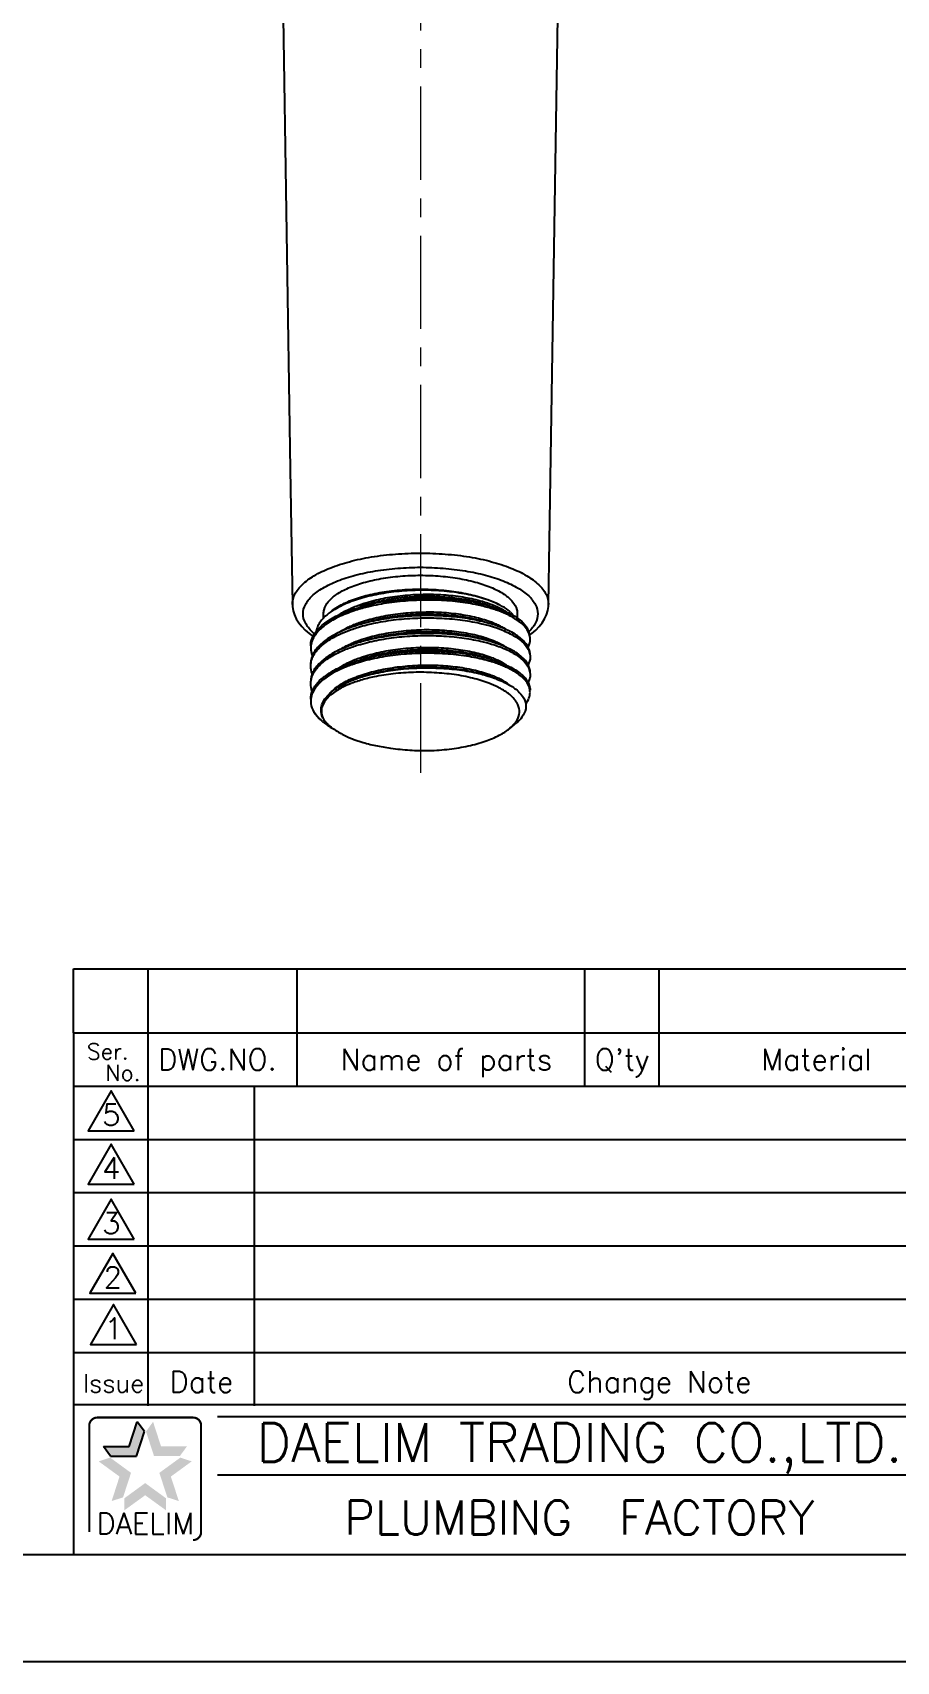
# Model space of a CAD drawing. Extents: x 3703 to 4123, y 991 to 1288.
# Drawn here: x 3931.7 to 4012.8, y 991.1 to 1144 of the extents above; entities that cross this region are included whole.
import ezdxf
from ezdxf.enums import TextEntityAlignment as Align

# ---------------------------------------------------------------- set-up
doc = ezdxf.new("R2010")
doc.units = 0
doc.header["$LTSCALE"] = 7
doc.header["$MEASUREMENT"] = 0
doc.linetypes.add('CENTER', pattern=[2, 1.25, -0.25, 0.25, -0.25])
doc.layers.get('0').update_dxf_attribs({"color": 2, "linetype": 'CONTINUOUS'})
for name, color, linetype in [('CL', 1, 'CENTER'), ('DWG', 7, 'CONTINUOUS'), ('TXT', 4, 'CONTINUOUS')]:
    doc.layers.add(name, color=color, linetype=linetype)
doc.styles.add('ROMANS', font='romans', dxfattribs={"bigfont": 'GHS.shx'})

# ---------------------------------------------------------------- blocks, each defined once
blk = doc.blocks.new('BORDER')
blk.add_line((0, 0), (1, 0))

msp = doc.modelspace()

# ---------------------------------------------------------------- linework, layer by layer
at = {"color": 7, "linetype": 'Continuous'}
for p, q in [((3955.05, 1155.77), (3955.88, 1102.96)), ((3980.24, 1096.24), (3981.18, 1155.77)), ((3955.88, 1102.96), (3956.09, 1090.29)), ((3980.14, 1090.29), (3980.24, 1096.24)), ((3956.09, 1090.29), (3956.09, 1090.3)), ((3959.02, 1089.02), (3959.02, 1089.44)), ((3976.51, 1089.65), (3976.51, 1089.64)), ((3976.58, 1089.58), (3976.51, 1089.64)), ((3977.22, 1089.02), (3977.22, 1089.44)), ((3976.51, 1078.67), (3977.13, 1079.18))]:
    msp.add_line(p, q, dxfattribs=at)
for p, q in [((3935.55, 1056.1), (4111.55, 1056.1)), ((3935.55, 1050.1), (3935.55, 1056.1)), ((3942.55, 1045.1), (3942.55, 1056.1)), ((3956.55, 1045.1), (3956.55, 1056.1)), ((3983.55, 1045.1), (3983.55, 1056.1)), ((3990.55, 1045.1), (3990.55, 1056.1)), ((3935.55, 1045.1), (4111.55, 1045.1)), ((3942.55, 1015.1), (3942.55, 1045.1)), ((3952.55, 1015.1), (3952.55, 1045.1)), ((3935.55, 1040.1), (4034.55, 1040.1)), ((3935.55, 1035.1), (4034.45, 1035.1)), ((3935.55, 1030.1), (4111.55, 1030.1)), ((3935.55, 1025.1), (4034.55, 1025.1)), ((3935.55, 1020.1), (4034.45, 1020.1)), ((3940.78, 1011.28), (3941.53, 1013.59)), ((3942.2, 1012.68), (3941.53, 1013.59)), ((3941.45, 1010.37), (3942.2, 1012.68)), ((3939.02, 1010.37), (3938.36, 1011.28)), ((3938.36, 1011.28), (3940.78, 1011.28)), ((3939.02, 1010.37), (3941.45, 1010.37))]:
    msp.add_line(p, q)
at = {"linetype": 'Continuous'}
for p, q in [((3949.05, 1014.1), (4016.55, 1014.1)), ((3949.05, 1008.6), (4016.55, 1008.6))]:
    msp.add_line(p, q, dxfattribs=at)
at = {"color": 7, "linetype": 'Continuous'}
for points in [[(3956.09, 1090.3), (3956.1, 1090.11), (3956.16, 1089.72), (3956.29, 1089.33), (3956.46, 1088.95), (3956.69, 1088.58), (3956.97, 1088.23), (3957.3, 1087.89), (3957.67, 1087.58), (3958.04, 1087.31)], [(3978.39, 1087.45), (3978.57, 1087.58), (3978.94, 1087.9), (3979.26, 1088.23), (3979.54, 1088.58), (3979.77, 1088.95), (3979.95, 1089.33), (3980.07, 1089.73), (3980.13, 1090.11), (3980.14, 1090.3)]]:
    msp.add_lwpolyline(points, dxfattribs=at)
for points in [[(3941.25, 1040.9), (3939.09, 1044.65), (3936.92, 1040.9)], [(3941.25, 1035.9), (3939.09, 1039.65), (3936.92, 1035.9)]]:
    msp.add_lwpolyline(points, close=True)
at = {"linetype": 'Continuous'}
for points in [[(3941.25, 1030.73), (3939.09, 1034.48), (3936.92, 1030.73)], [(3941.39, 1025.65), (3939.23, 1029.4), (3937.06, 1025.65)], [(3941.46, 1020.85), (3939.3, 1024.6), (3937.13, 1020.85)]]:
    msp.add_lwpolyline(points, close=True, dxfattribs=at)
at = {"linetype": 'Continuous', "const_width": 0.2}
for points in [[(3937.02, 1013.24, -0.414214), (3937.77, 1013.99)], [(3937.77, 1013.99), (3946.77, 1013.99, -0.414214), (3947.52, 1013.24, 0.043396)], [(3937.02, 1003.24), (3937.02, 1013.24, -1)], [(3947.52, 1013.24), (3947.52, 1003.24, -0.414214), (3946.77, 1002.49)]]:
    msp.add_lwpolyline(points, format="xyb", dxfattribs=at)
at = {"color": 7, "linetype": 'Continuous'}
for points, start_tangent, end_tangent in [([(3956.09, 1090.3), (3956.09, 1090.32), (3956.33, 1091.26), (3957.01, 1092.16), (3958.12, 1092.99), (3959.62, 1093.72), (3961.45, 1094.32), (3963.51, 1094.76), (3965.78, 1095.03), (3968.12, 1095.12)], (-0.012424, 0.999923), (1, 0.000007)), ([(3968.12, 1095.12), (3970.45, 1095.03), (3972.72, 1094.76), (3974.79, 1094.32), (3976.61, 1093.72), (3978.11, 1092.99), (3979.22, 1092.16), (3979.91, 1091.26), (3980.14, 1090.32), (3980.14, 1090.3)], (1, -0.000007), (-0.012465, -0.999922)), ([(3958.17, 1087.54), (3957.94, 1087.75), (3957.31, 1088.57), (3957.09, 1089.42), (3957.31, 1090.27), (3957.94, 1091.1), (3958.95, 1091.84), (3960.33, 1092.51), (3962, 1093.05), (3963.89, 1093.45), (3965.98, 1093.7), (3968.12, 1093.79)], (-0.768615, 0.639711), (1, 0.000023)), ([(3968.12, 1093.79), (3970.25, 1093.7), (3972.34, 1093.45), (3974.23, 1093.05), (3975.9, 1092.51), (3977.28, 1091.84), (3978.29, 1091.1), (3978.92, 1090.27), (3979.14, 1089.42), (3978.92, 1088.57), (3978.3, 1087.75)], (1, -0.000022), (-0.722619, -0.691246)), ([(3959.02, 1089.44), (3959.07, 1089.81), (3959.46, 1090.55), (3960.24, 1091.24), (3961.35, 1091.85), (3962.77, 1092.35), (3964.41, 1092.73), (3966.22, 1092.96), (3968.12, 1093.04)], (0, 1), (1, 0)), ([(3959.72, 1089.65), (3960.37, 1090.09), (3961.63, 1090.7), (3963.18, 1091.18), (3964.96, 1091.52), (3966.88, 1091.71), (3968.85, 1091.73), (3970.8, 1091.58), (3972.62, 1091.28), (3974.24, 1090.83), (3975.51, 1090.29)], (0.769166, 0.63905), (0.887281, -0.461228)), ([(3975.51, 1090.28), (3974.28, 1090.78), (3972.67, 1091.21), (3970.84, 1091.5), (3968.87, 1091.63), (3966.86, 1091.59), (3964.89, 1091.38), (3963.04, 1091.01), (3961.42, 1090.49), (3960.08, 1089.84)], (-0.893164, 0.449731), (-0.859334, -0.511416)), ([(3968.12, 1093.04), (3970.01, 1092.96), (3971.82, 1092.73), (3973.46, 1092.35), (3974.88, 1091.85), (3976, 1091.24), (3976.77, 1090.55), (3977.17, 1089.81), (3977.21, 1089.44)], (1, 0), (0, -1)), ([(3961.61, 1089.96), (3962.08, 1090.15)], (0.91329, 0.407309), (0.931595, 0.363497)), ([(3961.63, 1089.82), (3961.67, 1089.83), (3963.44, 1090.34), (3965.41, 1090.69), (3967.5, 1090.88), (3969.61, 1090.9), (3971.65, 1090.75), (3973.55, 1090.44), (3975.22, 1089.98), (3975.34, 1089.94)], (0.942851, 0.333215), (0.942959, -0.332909)), ([(3974.44, 1090.02), (3973.28, 1090.29), (3971.37, 1090.58), (3969.33, 1090.71), (3967.23, 1090.66), (3965.18, 1090.46), (3963.24, 1090.09), (3962.06, 1089.76)], (-0.964058, 0.265692), (-0.95244, -0.304726)), ([(3962.08, 1090.15), (3963.1, 1090.5), (3964.82, 1090.91), (3966.69, 1091.17), (3968.62, 1091.26), (3970.52, 1091.2), (3972.32, 1090.97), (3973.93, 1090.6), (3974.86, 1090.29)], (0.931595, 0.363497), (0.930138, -0.36721)), ([(3962.43, 1090.1), (3964.02, 1090.56), (3965.85, 1090.89), (3967.77, 1091.06), (3969.71, 1091.06), (3971.58, 1090.9), (3973.29, 1090.59), (3974.54, 1090.22)], (0.942733, 0.333547), (0.942554, -0.334053)), ([(3974.48, 1090.01), (3974.44, 1090.02)], (-0.963321, 0.268353), (-0.964058, 0.265692)), ([(3974.86, 1090.29), (3975.28, 1090.11)], (0.930138, -0.36721), (0.909048, -0.416691)), ([(3975.28, 1090.11), (3975.66, 1089.92)], (0.909048, -0.416691), (0.881819, -0.471587)), ([(3975.61, 1090.23), (3975.51, 1090.28)], (-0.886225, 0.463254), (-0.893164, 0.449731)), ([(3976.37, 1089.76), (3975.61, 1090.23)], (-0.797274, 0.603617), (-0.886225, 0.463254)), ([(3957.82, 1086.42), (3957.84, 1086.73), (3958.21, 1087.61), (3959, 1088.44), (3960.16, 1089.19), (3961.63, 1089.82)], (-0.004307, 0.999991), (0.942851, 0.333215)), ([(3961.51, 1089.57), (3960.04, 1088.92), (3958.92, 1088.17), (3958.17, 1087.34), (3957.9, 1086.76)], (-0.939508, -0.342527), (-0.291697, -0.956511)), ([(3959.09, 1089.1), (3958.49, 1088.29), (3958.34, 1087.78)], (-0.71439, -0.699748), (-0.151532, -0.988452)), ([(3959.21, 1089.22), (3959.09, 1089.1)], (-0.742816, -0.669495), (-0.71439, -0.699748)), ([(3959.35, 1089.34), (3959.21, 1089.22)], (-0.769343, -0.638836), (-0.742816, -0.669495)), ([(3960.08, 1089.84), (3959.35, 1089.34)], (-0.859334, -0.511416), (-0.769343, -0.638836)), ([(3960.47, 1089.34), (3961.57, 1089.94)], (0.832049, 0.554702), (0.911629, 0.411013)), ([(3961.7, 1089.64), (3961.51, 1089.57)], (-0.944306, -0.329068), (-0.939508, -0.342527)), ([(3961.57, 1089.94), (3961.61, 1089.96)], (0.911629, 0.411013), (0.91329, 0.407309)), ([(3968.12, 1089.25), (3965.99, 1089.1), (3963.96, 1088.79), (3962.12, 1088.32), (3961.63, 1088.16)], (-0.99967, -0.025675), (-0.942866, -0.333172)), ([(3962.06, 1089.76), (3961.7, 1089.64)], (-0.95244, -0.304726), (-0.944306, -0.329068)), ([(3961.87, 1088.41), (3962.36, 1088.6)], (0.924307, 0.381649), (0.940641, 0.339403)), ([(3962.36, 1088.6), (3962.38, 1088.6)], (0.940641, 0.339403), (0.941161, 0.337959)), ([(3962.38, 1088.6), (3963.98, 1089.07), (3965.78, 1089.4), (3967.69, 1089.57), (3969.62, 1089.59), (3971.48, 1089.44), (3973.19, 1089.13), (3974.67, 1088.7)], (0.941161, 0.337959), (0.938098, -0.34637)), ([(3962.43, 1088.44), (3962.86, 1088.58), (3964.56, 1089.02), (3966.43, 1089.3), (3968.37, 1089.41), (3970.3, 1089.37), (3972.13, 1089.16), (3973.77, 1088.8), (3974.54, 1088.56)], (0.942808, 0.333335), (0.942646, -0.333794)), ([(3962.49, 1088.23), (3964.12, 1088.62), (3966.1, 1088.91), (3968.12, 1089.04)], (0.960739, 0.277453), (0.99967, 0.025675)), ([(3975.34, 1088.28), (3974.13, 1088.64), (3972.29, 1089.01), (3970.24, 1089.21), (3968.12, 1089.25)], (-0.942638, 0.333817), (-0.99967, -0.025675)), ([(3968.12, 1089.04), (3970.12, 1089.01), (3972.08, 1088.83), (3973.89, 1088.5), (3974.44, 1088.36)], (0.99967, 0.025675), (0.964214, -0.265125)), ([(3974.98, 1089.86), (3974.48, 1090.01)], (-0.95276, 0.303725), (-0.963321, 0.268353)), ([(3974.67, 1088.7), (3975.1, 1088.53)], (0.938098, -0.34637), (0.919079, -0.394072)), ([(3975.48, 1089.69), (3974.98, 1089.86)], (-0.938517, 0.345232), (-0.95276, 0.303725)), ([(3975.1, 1088.53), (3975.5, 1088.34)], (0.919079, -0.394072), (0.89423, -0.447608)), ([(3975.34, 1089.94), (3976.17, 1089.61)], (0.942959, -0.332909), (0.909655, -0.415364)), ([(3976.36, 1089.32), (3975.48, 1089.69)], (-0.899726, 0.436455), (-0.938517, 0.345232)), ([(3975.66, 1089.92), (3976.17, 1089.61)], (0.881819, -0.471587), (0.822489, -0.56878)), ([(3976.17, 1089.61), (3976.59, 1089.4)], (0.909655, -0.415364), (0.8843, -0.46692)), ([(3976.42, 1089.28), (3976.39, 1089.3), (3976.36, 1089.32)], (-0.895678, 0.444702), (-0.899726, 0.436455)), ([(3976.51, 1089.64), (3976.37, 1089.76)], (-0.769417, 0.638747), (-0.797274, 0.603617)), ([(3977.46, 1088.64), (3976.42, 1089.28)], (-0.785166, 0.619285), (-0.895678, 0.444702)), ([(3976.58, 1089.58), (3976.87, 1089.25)], (0.70305, -0.71114), (0.582258, -0.813004)), ([(3976.59, 1089.4), (3976.97, 1089.19)], (0.8843, -0.46692), (0.85155, -0.524273)), ([(3976.97, 1089.19), (3977.61, 1088.72)], (0.85155, -0.524273), (0.753055, -0.657958)), ([(3977.73, 1088.41), (3977.46, 1088.64)], (-0.723732, 0.690082), (-0.785166, 0.619285)), ([(3978.42, 1087.18), (3978.2, 1087.97), (3977.61, 1088.72)], (-0.022587, 0.999745), (-0.728667, 0.684868)), ([(3957.89, 1085.07), (3957.99, 1085.35), (3958.57, 1086.18), (3959.51, 1086.94), (3960.76, 1087.61), (3961.7, 1087.97)], (0.272111, 0.962266), (0.94447, 0.328597)), ([(3959.25, 1086.97), (3958.35, 1086.13), (3958.21, 1085.94)], (-0.811538, -0.5843), (-0.557346, -0.83028)), ([(3961.63, 1088.16), (3960.53, 1087.71), (3959.25, 1086.97)], (-0.942866, -0.333172), (-0.811538, -0.5843)), ([(3960.49, 1087.69), (3961, 1088), (3961.42, 1088.21)], (0.834172, 0.551505), (0.903713, 0.428139)), ([(3961.42, 1088.21), (3961.87, 1088.41)], (0.903713, 0.428139), (0.924307, 0.381649)), ([(3968.12, 1087.58), (3966.1, 1087.45), (3964.12, 1087.16), (3962.31, 1086.72), (3961.63, 1086.49)], (-0.99967, -0.025675), (-0.942794, -0.333375)), ([(3961.7, 1087.97), (3961.76, 1088)], (0.94447, 0.328597), (0.946053, 0.324011)), ([(3961.76, 1088), (3962.31, 1088.17)], (0.946053, 0.324011), (0.957561, 0.288229)), ([(3962.14, 1086.86), (3963.17, 1087.2), (3964.9, 1087.6), (3966.77, 1087.85), (3968.7, 1087.94), (3970.61, 1087.86), (3972.4, 1087.63), (3974, 1087.26), (3974.6, 1087.06)], (0.933792, 0.357815), (0.940627, -0.339443)), ([(3962.31, 1088.17), (3962.49, 1088.23)], (0.957561, 0.288229), (0.960739, 0.277453)), ([(3962.43, 1086.78), (3963.36, 1087.07), (3965.12, 1087.45), (3967.01, 1087.69), (3968.96, 1087.75), (3970.87, 1087.66), (3972.65, 1087.4), (3974.23, 1087.01), (3974.54, 1086.9)], (0.942635, 0.333826), (0.942919, -0.333023)), ([(3962.49, 1086.56), (3964.21, 1086.97), (3966.13, 1087.25), (3968.12, 1087.38)], (0.960739, 0.277452), (0.99967, 0.025675)), ([(3975.34, 1086.62), (3973.89, 1087.04), (3972.08, 1087.37), (3970.12, 1087.56), (3968.12, 1087.58)], (-0.94277, 0.333443), (-0.99967, -0.025675)), ([(3968.12, 1087.38), (3970.08, 1087.35), (3972, 1087.18), (3973.76, 1086.86), (3974.8, 1086.59)], (0.99967, 0.025675), (0.956687, -0.291119)), ([(3974.44, 1088.36), (3974.48, 1088.35)], (0.964214, -0.265125), (0.963404, -0.268052)), ([(3974.48, 1088.35), (3975.28, 1088.1)], (0.963404, -0.268052), (0.944581, -0.328278)), ([(3974.6, 1087.06), (3975.33, 1086.76)], (0.940627, -0.339443), (0.905829, -0.423644)), ([(3975.28, 1088.1), (3975.44, 1088.04)], (0.944581, -0.328278), (0.939734, -0.341906)), ([(3978.41, 1085.59), (3978.35, 1086), (3977.89, 1086.78), (3977, 1087.51), (3975.71, 1088.14), (3975.34, 1088.28)], (-0.002345, 0.999997), (-0.942638, 0.333817)), ([(3975.44, 1088.04), (3976.7, 1087.47), (3977.65, 1086.82), (3978.23, 1086.1), (3978.33, 1085.86)], (0.939734, -0.341906), (0.322073, -0.946715)), ([(3975.5, 1088.34), (3975.86, 1088.15), (3976.19, 1087.94)], (0.89423, -0.447607), (0.82037, -0.571833)), ([(3978.37, 1087.4), (3978.14, 1087.91), (3977.73, 1088.41)], (-0.253449, 0.967349), (-0.723732, 0.690082)), ([(3978.23, 1086.31), (3978.26, 1086.37), (3978.42, 1087.04)], (0.460835, 0.887486), (0.007011, 0.999975)), ([(3978.42, 1087.04), (3978.41, 1087.14), (3978.37, 1087.4)], (0.007011, 0.999975), (-0.253449, 0.967349)), ([(3957.9, 1086.76), (3957.83, 1086.47), (3957.82, 1086.21)], (-0.291697, -0.956511), (0.005263, -0.999986)), ([(3957.82, 1086.21), (3957.92, 1085.58), (3957.96, 1085.48)], (0.005263, -0.999986), (0.370967, -0.928646)), ([(3958.21, 1085.94), (3957.88, 1085.25), (3957.82, 1084.75)], (-0.557346, -0.83028), (-0.00261, -0.999997)), ([(3957.85, 1083.21), (3958.03, 1083.77), (3958.63, 1084.58), (3959.59, 1085.33), (3960.88, 1086), (3961.37, 1086.19)], (0.180389, 0.983595), (0.935587, 0.353096)), ([(3961.63, 1086.49), (3960.76, 1086.15), (3959.51, 1085.49), (3959.22, 1085.28)], (-0.942794, -0.333375), (-0.808091, -0.589058)), ([(3960.46, 1086.01), (3961.57, 1086.62)], (0.831268, 0.555872), (0.91173, 0.410791)), ([(3961.37, 1086.19), (3961.89, 1086.38)], (0.935587, 0.353096), (0.948909, 0.31555)), ([(3961.57, 1086.62), (3961.67, 1086.66)], (0.91173, 0.410791), (0.916005, 0.401167)), ([(3961.63, 1084.83), (3963.02, 1085.25), (3964.92, 1085.64), (3966.95, 1085.87), (3969.03, 1085.93), (3971.07, 1085.83), (3973, 1085.57), (3974.72, 1085.16), (3975.34, 1084.96)], (0.94271, 0.333614), (0.942831, -0.33327)), ([(3961.67, 1086.66), (3962.14, 1086.86)], (0.916005, 0.401167), (0.933792, 0.357815)), ([(3961.89, 1086.38), (3962.43, 1086.55)], (0.948909, 0.31555), (0.959797, 0.280694)), ([(3962.08, 1085.17), (3962.57, 1085.35), (3964.21, 1085.8), (3966.02, 1086.11), (3967.93, 1086.26), (3969.84, 1086.25), (3971.68, 1086.09), (3973.36, 1085.77), (3974.8, 1085.33)], (0.931833, 0.362887), (0.933003, -0.35987)), ([(3962.43, 1086.55), (3962.49, 1086.56)], (0.959797, 0.280694), (0.960739, 0.277452)), ([(3962.43, 1085.11), (3963.87, 1085.54), (3965.68, 1085.88), (3967.61, 1086.06), (3969.55, 1086.08), (3971.43, 1085.93), (3973.16, 1085.64), (3974.54, 1085.24)], (0.942661, 0.33375), (0.942642, -0.333806)), ([(3974.48, 1085.02), (3972.92, 1085.37), (3970.97, 1085.63), (3968.9, 1085.72), (3966.8, 1085.65), (3964.76, 1085.41), (3962.85, 1085), (3962.49, 1084.9)], (-0.96327, 0.268534), (-0.960833, -0.277127)), ([(3974.8, 1086.59), (3975.28, 1086.43)], (0.956687, -0.291119), (0.944621, -0.328162)), ([(3975.28, 1086.43), (3976.57, 1085.89), (3977.55, 1085.24), (3978.18, 1084.53), (3978.3, 1084.29)], (0.944621, -0.328162), (0.3779, -0.925847)), ([(3975.33, 1086.76), (3975.71, 1086.57)], (0.905829, -0.423644), (0.877662, -0.47928)), ([(3978.42, 1083.92), (3978.23, 1084.65), (3977.65, 1085.37), (3976.7, 1086.02), (3975.44, 1086.58), (3975.34, 1086.62)], (-0.001442, 0.999999), (-0.94277, 0.333443)), ([(3975.71, 1086.57), (3976.19, 1086.28)], (0.877662, -0.47928), (0.82037, -0.571833)), ([(3978.33, 1085.86), (3978.42, 1085.38)], (0.322073, -0.946715), (0.001442, -0.999999)), ([(3957.82, 1084.55), (3957.89, 1085.07)], (0.002048, 0.999998), (0.272111, 0.962266)), ([(3957.96, 1083.82), (3957.82, 1084.5), (3957.82, 1084.55)], (-0.371097, 0.928594), (0.002048, 0.999998)), ([(3958.21, 1084.28), (3957.99, 1083.89), (3957.82, 1083.09)], (-0.557781, -0.829988), (-0.002048, -0.999998)), ([(3961.7, 1084.65), (3961.16, 1084.45), (3959.77, 1083.78), (3958.72, 1083), (3958.06, 1082.16), (3957.85, 1081.57)], (-0.944331, -0.328996), (-0.191836, -0.981427)), ([(3959.22, 1085.28), (3958.57, 1084.72), (3958.21, 1084.28)], (-0.808091, -0.589058), (-0.557781, -0.829988)), ([(3959.22, 1083.62), (3959.9, 1084.06), (3961.32, 1084.72), (3961.63, 1084.83)], (0.807411, 0.58999), (0.94271, 0.333614)), ([(3960.47, 1084.35), (3961.18, 1084.77), (3961.57, 1084.96)], (0.831784, 0.5551), (0.911344, 0.411645)), ([(3961.57, 1084.96), (3961.61, 1084.97)], (0.911344, 0.411645), (0.913229, 0.407446)), ([(3961.61, 1084.97), (3962.08, 1085.17)], (0.913229, 0.407446), (0.931833, 0.362887)), ([(3961.77, 1084.67), (3961.7, 1084.65)], (-0.945994, -0.324185), (-0.944331, -0.328996)), ([(3962.26, 1084.83), (3961.77, 1084.67)], (-0.956631, -0.291304), (-0.945994, -0.324185)), ([(3962.15, 1083.53), (3963.73, 1084.02), (3965.5, 1084.37), (3967.38, 1084.57), (3969.3, 1084.61), (3971.17, 1084.49), (3972.9, 1084.21), (3974.42, 1083.8), (3974.87, 1083.64)], (0.934224, 0.356687), (0.930381, -0.366594)), ([(3962.17, 1083.36), (3962.22, 1083.38), (3963.9, 1083.85), (3965.79, 1084.18), (3967.79, 1084.34), (3969.82, 1084.33), (3971.79, 1084.16), (3973.61, 1083.82), (3974.98, 1083.42)], (0.942829, 0.333277), (0.942659, -0.333758)), ([(3962.49, 1084.9), (3962.26, 1084.83)], (-0.960833, -0.277127), (-0.956631, -0.291304)), ([(3962.43, 1083.45), (3962.72, 1083.55), (3964.41, 1084), (3966.26, 1084.29), (3968.2, 1084.42), (3970.13, 1084.39), (3971.98, 1084.2), (3973.64, 1083.85), (3974.54, 1083.58)], (0.942839, 0.333249), (0.942573, -0.333999)), ([(3975.42, 1082.54), (3974.55, 1082.91), (3973.02, 1083.38), (3971.28, 1083.72), (3969.41, 1083.9), (3967.48, 1083.93), (3965.57, 1083.79), (3963.78, 1083.51), (3962.51, 1083.19)], (-0.893688, 0.448688), (-0.958039, -0.286639)), ([(3974.67, 1084.97), (3974.48, 1085.02)], (-0.959685, 0.281079), (-0.96327, 0.268534)), ([(3975.19, 1084.8), (3974.67, 1084.97)], (-0.947124, 0.320867), (-0.959685, 0.281079)), ([(3974.8, 1085.33), (3975.22, 1085.15)], (0.933003, -0.35987), (0.91273, -0.408563)), ([(3975.69, 1084.62), (3975.19, 1084.8)], (-0.93107, 0.36484), (-0.947124, 0.320867)), ([(3975.22, 1085.15), (3975.6, 1084.97)], (0.91273, -0.408563), (0.886259, -0.463189)), ([(3975.34, 1084.96), (3976.17, 1084.62), (3977.3, 1083.98), (3978.05, 1083.27), (3978.39, 1082.51), (3978.41, 1082.26)], (0.942831, -0.33327), (-0.007501, -0.999972)), ([(3975.6, 1084.97), (3975.95, 1084.77), (3976.18, 1084.62)], (0.886259, -0.463189), (0.822638, -0.568565)), ([(3978.33, 1082.56), (3978.05, 1083.06), (3977.29, 1083.78), (3976.15, 1084.43), (3975.69, 1084.62)], (-0.339785, 0.940503), (-0.93107, 0.36484)), ([(3978.42, 1085.38), (3978.42, 1085.36), (3978.23, 1084.65)], (0.001442, -0.999999), (-0.459695, -0.888077)), ([(3978.3, 1084.29), (3978.41, 1083.8), (3978.42, 1083.72)], (0.3779, -0.925847), (-0.005632, -0.999984)), ([(3957.82, 1082.89), (3957.82, 1082.93), (3957.85, 1083.21)], (-0.002094, 0.999998), (0.180389, 0.983595)), ([(3957.96, 1082.16), (3957.82, 1082.89)], (-0.368996, 0.929431), (-0.002094, 0.999998)), ([(3957.82, 1081.43), (3957.82, 1081.61), (3958.12, 1082.48), (3958.21, 1082.62)], (-0.005465, 0.999985), (0.556945, 0.830549)), ([(3958.21, 1082.62), (3958.82, 1083.31), (3959.22, 1083.62)], (0.556945, 0.830549), (0.807411, 0.58999)), ([(3959.47, 1081.82), (3959.74, 1082.07), (3960.81, 1082.77), (3962.17, 1083.36)], (0.70055, 0.713603), (0.942829, 0.333277)), ([(3961.6, 1082.88), (3960.82, 1082.54), (3959.79, 1081.89), (3959.52, 1081.66)], (-0.932217, -0.3619), (-0.723585, -0.690235)), ([(3959.54, 1081.89), (3959.86, 1082.21), (3960.84, 1082.92), (3962.11, 1083.52)], (0.642631, 0.766175), (0.932749, 0.360527)), ([(3961.69, 1082.92), (3961.6, 1082.88)], (-0.935428, -0.353518), (-0.932217, -0.3619)), ([(3962.17, 1083.08), (3961.69, 1082.92)], (-0.949972, -0.312335), (-0.935428, -0.353518)), ([(3962.11, 1083.52), (3962.15, 1083.53)], (0.932749, 0.360527), (0.934224, 0.356687)), ([(3962.25, 1083.11), (3962.17, 1083.08)], (-0.951864, -0.30652), (-0.949972, -0.312335)), ([(3962.51, 1083.19), (3962.25, 1083.11)], (-0.958039, -0.286639), (-0.951864, -0.30652)), ([(3974.87, 1083.64), (3975.28, 1083.46)], (0.930381, -0.366594), (0.908877, -0.417064)), ([(3974.98, 1083.42), (3975.19, 1083.34), (3976.48, 1082.74), (3977.4, 1082.05), (3977.91, 1081.29), (3978, 1080.5), (3977.65, 1079.72), (3977.13, 1079.18)], (0.942659, -0.333758), (-0.771859, -0.635794)), ([(3975.28, 1083.46), (3975.66, 1083.28), (3976.43, 1082.77)], (0.908877, -0.417064), (0.774046, -0.633129)), ([(3977.12, 1081.17), (3976.71, 1081.66), (3975.8, 1082.33), (3975.42, 1082.54)], (-0.544028, 0.839067), (-0.893688, 0.448688)), ([(3978.42, 1083.72), (3978.27, 1083.07), (3978.23, 1082.99)], (-0.005632, -0.999984), (-0.460883, -0.887461)), ([(3978.41, 1082.05), (3978.39, 1082.3), (3978.33, 1082.56)], (0.00809, 0.999967), (-0.339785, 0.940503)), ([(3957.85, 1081.57), (3957.82, 1081.28), (3957.82, 1081.22)], (-0.191836, -0.981427), (0.002151, -0.999998)), ([(3957.82, 1081.22), (3958, 1080.4)], (0.002151, -0.999998), (0.417594, -0.908634)), ([(3958.83, 1080.75), (3959.06, 1081.29), (3959.47, 1081.82)], (0.241619, 0.970371), (0.70055, 0.713603)), ([(3959.52, 1081.66), (3959.11, 1081.17), (3958.88, 1080.67)], (-0.723585, -0.690235), (-0.280388, -0.959887)), ([(3977.16, 1079.4), (3977.41, 1080.16), (3977.26, 1080.92), (3977.12, 1081.17)], (0.510898, 0.859641), (-0.544028, 0.839067)), ([(3978, 1080.98), (3978.31, 1081.52), (3978.41, 1082.05)], (0.62565, 0.780104), (0.00809, 0.999967)), ([(3958, 1080.4), (3958.76, 1079.48)], (0.498238, -0.86704), (0.733954, -0.679199)), ([(3958, 1080.4), (3958.57, 1079.64), (3958.77, 1079.46)], (0.439987, -0.898004), (0.758509, -0.651663)), ([(3958.76, 1079.48), (3958.77, 1079.46)], (0.733954, -0.679199), (0.737062, -0.675825)), ([(3958.94, 1079.65), (3958.79, 1080.47), (3958.83, 1080.75)], (-0.408235, 0.912877), (0.241619, 0.970371)), ([(3958.77, 1079.46), (3958.98, 1079.29)], (0.737062, -0.675825), (0.769183, -0.639028)), ([(3958.86, 1080.62), (3958.83, 1080.42), (3958.94, 1079.65)], (-0.246083, -0.969249), (0.384709, -0.923038)), ([(3958.88, 1080.67), (3958.86, 1080.62)], (-0.280388, -0.959887), (-0.246083, -0.969249)), ([(3958.94, 1079.65), (3959.01, 1079.54)], (0.48678, -0.873525), (0.541699, -0.840572)), ([(3959.01, 1079.54), (3959.09, 1079.42)], (0.541699, -0.840572), (0.593568, -0.804784)), ([(3959.09, 1079.42), (3959.11, 1079.39)], (0.593568, -0.804784), (0.602272, -0.798291)), ([(3959.11, 1079.39), (3959.29, 1079.19)], (0.602272, -0.798291), (0.679007, -0.734132)), ([(3976.51, 1078.67), (3976.52, 1078.68), (3977.16, 1079.4)], (0.770753, 0.637134), (0.510898, 0.859641)), ([(3958.98, 1079.29), (3959.89, 1078.65), (3960.02, 1078.58)], (0.769183, -0.639028), (0.868129, -0.496338)), ([(3959.29, 1079.19), (3959.51, 1078.96), (3960.43, 1078.33)], (0.679007, -0.734132), (0.874073, -0.485794)), ([(3960.43, 1078.33), (3961.38, 1077.83), (3961.75, 1077.68)], (0.84775, -0.530396), (0.932511, -0.361142)), ([(3968.93, 1076.59), (3970.83, 1076.73), (3972.61, 1077.03), (3974.2, 1077.47), (3975.52, 1078.03), (3976.51, 1078.67)], (0.999388, 0.03497), (0.770753, 0.637134)), ([(3961.75, 1077.68), (3962.15, 1077.53)], (0.932511, -0.361142), (0.945725, -0.324967)), ([(3962.15, 1077.53), (3962.56, 1077.4)], (0.945725, -0.324967), (0.956531, -0.29163)), ([(3962.56, 1077.4), (3963.9, 1077.06), (3965.32, 1076.83)], (0.956531, -0.29163), (0.991925, -0.126823)), ([(3965.32, 1076.83), (3967.12, 1076.63), (3968.93, 1076.59)], (0.988607, -0.15052), (0.999906, 0.013688))]:
    msp.add_spline(points, degree=3, dxfattribs=dict(at, start_tangent=start_tangent, end_tangent=end_tangent))
for points in [[(3940.78, 1011.28), (3941.45, 1010.37), (3941.53, 1013.59), (3942.2, 1012.68)], [(3943.01, 1013.59), (3942.35, 1012.68), (3943.76, 1011.28), (3943.1, 1010.37)], [(3938.36, 1011.28), (3939.02, 1010.37), (3940.78, 1011.28), (3941.45, 1010.37)], [(3943.76, 1011.28), (3943.1, 1010.37), (3946.19, 1011.28), (3945.52, 1010.37)], [(3939.86, 1008.45), (3940.94, 1008.8), (3937.9, 1009.88), (3938.98, 1010.23)], [(3946.64, 1009.88), (3945.57, 1010.23), (3944.68, 1008.45), (3943.6, 1008.8)], [(3939.12, 1006.15), (3940.19, 1006.5), (3939.86, 1008.45), (3940.94, 1008.8)], [(3942.27, 1006.7), (3942.27, 1007.84), (3940.31, 1005.28), (3940.31, 1006.41)], [(3944.23, 1005.28), (3944.23, 1006.41), (3942.27, 1006.7), (3942.27, 1007.84)], [(3944.68, 1008.45), (3943.6, 1008.8), (3945.43, 1006.15), (3944.35, 1006.5)]]:
    msp.add_solid(points)
at = {"layer": 'CL', "lineweight": 0}
msp.add_line((3968.12, 1222.91), (3968.12, 1074.49), dxfattribs=at)
at = {"layer": 'DWG'}
for p, q in [((3935.55, 1050.1), (4111.55, 1050.1)), ((3935.55, 1050.1), (3935.55, 1001.1)), ((3935.55, 1015.22), (4111.55, 1015.22))]:
    msp.add_line(p, q, dxfattribs=at)
at = {"layer": 'TXT'}
msp.add_line((4111.55, 1001.1), (3733.55, 1001.1), dxfattribs=at)

# ---------------------------------------------------------------- block references
at = {"xscale": 420, "yscale": 297, "zscale": 420}
msp.add_blockref('BORDER', (3702.55, 991.1), dxfattribs=at)

# ---------------------------------------------------------------- texts
at = {"linetype": 'Continuous', "style": 'ROMANS'}
for s, p in [('Ser.', (3936.8, 1047.6)), ('No.', (3938.55, 1045.6))]:
    msp.add_text(s, height=1.5, dxfattribs=at).set_placement(p)
for s, height, p in [('DWG.NO.', 2, (3949.05, 1046.6)), ('Name of parts', 2, (3970.55, 1046.6)), ("Q'ty", 2, (3987.05, 1046.6)), ('3', 2, (3939.09, 1031.23)), ('2', 2, (3939.23, 1026.15)), ('1', 2, (3939.3, 1021.35)), ('Date', 2, (3947.55, 1016.35)), ('Change Note', 2, (3990.55, 1016.35)), ('Issue', 1.7, (3939.3, 1016.35)), ('DAELIM', 2, (3942.27, 1003.04))]:
    msp.add_text(s, height=height, dxfattribs=at).set_placement(p, align=Align.CENTER)
at = {"style": 'ROMANS'}
for s, p in [('Material', (4005.3, 1046.6)), ('5', (3939.09, 1041.4)), ('4', (3939.09, 1036.4))]:
    msp.add_text(s, height=2, dxfattribs=at).set_placement(p, align=Align.CENTER)
at = {"layer": 'DWG', "linetype": 'Continuous', "style": 'ROMANS'}
msp.add_text('PLUMBING  FACTORY', height=3.2, dxfattribs=at).set_placement((3983.05, 1004.6), align=Align.MIDDLE)
at = {"layer": 'TXT', "linetype": 'Continuous', "style": 'ROMANS'}
msp.add_text('DAELIM TRADING CO.,LTD.', height=3.6, dxfattribs=at).set_placement((3983.05, 1011.1), align=Align.MIDDLE)

doc.saveas('drawing.dxf')
